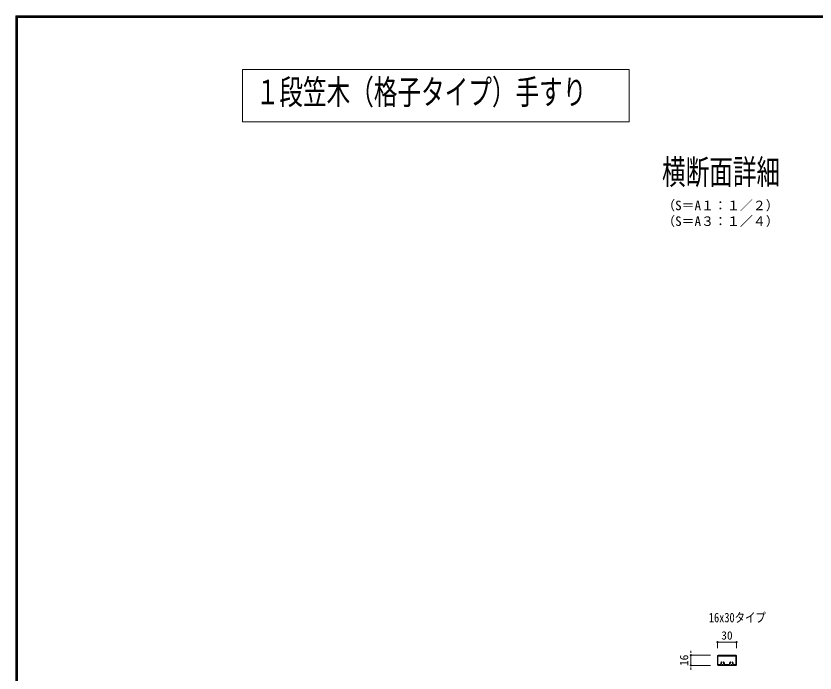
# Model space of a CAD drawing. Units: millimetres at full size. Extents: x -1603 to 1599, y -1129 to 1133.
# Drawn here: x -1603 to -340, y 95 to 1133 of the extents above; entities that cross this region are included whole.
import ezdxf
from ezdxf.enums import TextEntityAlignment as Align

# ---------------------------------------------------------------- set-up
doc = ezdxf.new("R2010")
doc.units = ezdxf.units.MM
doc.header["$LTSCALE"] = 4
doc.header["$PDMODE"] = 32
doc.header["$PDSIZE"] = 2
for name, color, linetype, lineweight in [('0-0_0', 7, 'Continuous', 18), ('0-1_1手摺寸法', 3, 'Continuous', 18), ('0-8_41ｱﾙﾐ', 6, 'Continuous', 18), ('1-4_WAKU', 7, 'Continuous', 18)]:
    doc.layers.add(name, color=color, linetype=linetype, lineweight=lineweight)
doc.styles.add('ＭＳ ゴシック', font='')
doc.styles.get('ＭＳ ゴシック').set_extended_font_data('MS Gothic')

msp = doc.modelspace()

# ---------------------------------------------------------------- linework, layer by layer
at = {"layer": '0-0_0'}
msp.add_lwpolyline([(-634.024, 966.139), (-1245.262, 966.139), (-1245.262, 1048.465), (-634.024, 1048.465)], close=True, dxfattribs=at)
at = {"layer": '0-1_1手摺寸法'}
for p, q in [((-494.369, 133.753), (-494.369, 143.321)), ((-494.369, 143.321), (-464.369, 143.321)), ((-467.969, 143.321), (-490.769, 143.321)), ((-464.369, 133.753), (-464.369, 143.321)), ((-536.422, 126.353), (-536.422, 129.953)), ((-505.369, 122.753), (-536.422, 122.753)), ((-536.422, 122.753), (-536.422, 106.753)), ((-536.422, 106.753), (-536.422, 122.753)), ((-505.369, 106.753), (-536.422, 106.753)), ((-536.422, 103.153), (-536.422, 99.553))]:
    msp.add_line(p, q, dxfattribs=at)
for p in [(-494.369, 143.321), (-464.369, 143.321), (-536.422, 122.753), (-536.422, 106.753)]:
    msp.add_point(p, dxfattribs=at)
at = {"layer": '0-8_41ｱﾙﾐ'}
for p, q in [((-494.369, 121.753), (-494.369, 107.753)), ((-493.569, 108.453), (-493.569, 121.053)), ((-465.369, 122.753), (-493.369, 122.753)), ((-493.069, 121.553), (-465.669, 121.553)), ((-465.169, 121.053), (-465.169, 108.453)), ((-464.369, 107.753), (-464.369, 121.753)), ((-494.086, 107.056), (-494.066, 107.036)), ((-493.369, 106.753), (-465.369, 106.753)), ((-489.619, 107.953), (-493.069, 107.953)), ((-487.466, 111.652), (-487.594, 111.874)), ((-485.144, 111.874), (-485.272, 111.652)), ((-475.619, 107.953), (-483.12, 107.953)), ((-473.466, 111.652), (-473.594, 111.874)), ((-471.144, 111.874), (-471.272, 111.652)), ((-465.669, 107.953), (-469.12, 107.953))]:
    msp.add_line(p, q, dxfattribs=at)
for centre, radius, start, end in [((-493.369, 121.753), 1, 90, 180), ((-493.069, 121.053), 0.5, 90, 180), ((-465.669, 121.053), 0.5, 0, 90), ((-465.369, 121.753), 1, 0, 90), ((-493.369, 107.753), 1, 180, 270), ((-493.069, 108.453), 0.5, 180, 270), ((-489.619, 108.453), 0.5, 270, 21.804), ((-486.369, 109.753), 3, 131.537, 201.804), ((-488.027, 111.624), 0.5, 30, 131.537), ((-486.369, 109.753), 1.75, 132.84, 270), ((-487.899, 111.402), 0.5, 312.84, 30), ((-486.369, 109.753), 1.75, 270, 47.16), ((-484.839, 111.402), 0.5, 150, 227.16), ((-484.711, 111.624), 0.5, 48.463, 150), ((-486.369, 109.753), 3, 338.196, 48.463), ((-483.12, 108.453), 0.5, 158.196, 270), ((-475.619, 108.453), 0.5, 270, 21.804), ((-472.369, 109.753), 3, 131.537, 201.804), ((-474.027, 111.624), 0.5, 30, 131.537), ((-472.369, 109.753), 1.75, 132.84, 270), ((-473.899, 111.402), 0.5, 312.84, 30), ((-472.369, 109.753), 1.75, 270, 47.16), ((-470.839, 111.402), 0.5, 150, 227.16), ((-470.711, 111.624), 0.5, 48.463, 150), ((-472.369, 109.753), 3, 338.196, 48.463), ((-469.12, 108.453), 0.5, 158.196, 270), ((-465.669, 108.453), 0.5, 270, 0), ((-465.369, 107.753), 1, 270, 0)]:
    msp.add_arc(centre, radius, start, end, dxfattribs=at)
at = {"layer": '1-4_WAKU'}
for p, q in [((-1603.2, 1133.2), (-1603.2, -1129.2)), ((1599.2, 1133.2), (-1603.2, 1133.2)), ((-1602.6, 1132.6), (-1602.6, -1128.6)), ((1598.6, 1132.6), (-1602.6, 1132.6)), ((-1602, 1132), (-1602, -1128)), ((1598, 1132), (-1602, 1132)), ((-1601.4, 1131.4), (-1601.4, -1127.4)), ((1597.4, 1131.4), (-1601.4, 1131.4)), ((-1600.8, 1130.8), (-1600.8, -1126.8)), ((1596.8, 1130.8), (-1600.8, 1130.8))]:
    msp.add_line(p, q, dxfattribs=at)

# ---------------------------------------------------------------- texts
at = {"layer": '0-0_0', "style": 'ＭＳ ゴシック'}
for s, height, width, p in [('１段笠木（格子タイプ）手すり', 39.1, 0.7, (-1224.198, 981.755)), ('横断面詳細', 39.1, 0.7, (-582.043, 855.38)), ('16x30タイプ', 15.01, 0.8, (-508.039, 170.305))]:
    msp.add_text(s, height=height, dxfattribs=dict(at, width=width)).set_placement(p, align=Align.BOTTOM_LEFT)
for s, p in [('（S＝A１：１／２）', (-581.746, 821.755)), ('（S＝A３：１／４）', (-581.746, 796.848))]:
    msp.add_text(s, height=15.01, dxfattribs=at).set_placement(p, align=Align.BOTTOM_LEFT)
at = {"layer": '0-1_1手摺寸法', "style": 'ＭＳ ゴシック'}
msp.add_text('30', height=13.14, dxfattribs=at).set_placement((-488.329, 143.569), align=Align.BOTTOM_LEFT)
msp.add_text('16', height=13.14, rotation=90, dxfattribs=at).set_placement((-536.67, 105.793), align=Align.BOTTOM_LEFT)

doc.saveas('drawing.dxf')
